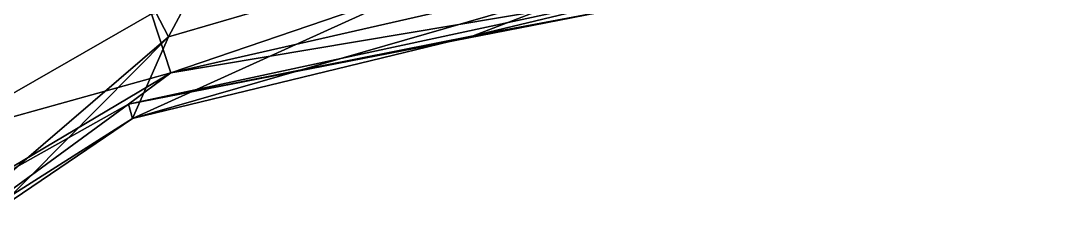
# Model space of a CAD drawing. Extents: x -4.1 to 4.1, y -5.2 to 11.9.
# Drawn here: x 1.356 to 2.247, y -0.943 to -0.76 of the extents above; entities that cross this region are included whole.
import ezdxf

# ---------------------------------------------------------------- set-up
doc = ezdxf.new("R2010")
doc.units = 0
doc.layers.add('HUMPBACK$LWO', color=1, linetype='CONTINUOUS')

msp = doc.modelspace()

# ---------------------------------------------------------------- linework, layer by layer
at = {"layer": 'HUMPBACK$LWO'}
for points in [[(1.38085, -0.57374, -0.31635), (1.31989, -0.44749, -0.09873), (1.28952, -0.9415, -0.27592)], [(1.28952, -0.9415, -0.27592), (1.48453, -0.77377, -0.41247), (1.38085, -0.57374, -0.31635)], [(1.48453, -0.77377, -0.41247), (1.57685, -0.60107, -0.45013), (1.38085, -0.57374, -0.31635)], [(1.48453, -0.77377, -0.41247), (1.83423, -0.67161, -0.51854), (1.57685, -0.60107, -0.45013)], [(1.74879, -0.77287, -0.57084), (2.24723, -0.65324, -0.6531), (1.88875, -0.71897, -0.55179)], [(1.74879, -0.77287, -0.57084), (1.87994, -0.74844, -0.61023), (2.24723, -0.65324, -0.6531)], [(1.88875, -0.71897, -0.55179), (1.83423, -0.67161, -0.51854), (1.45339, -0.84463, -0.48875)], [(1.45339, -0.84463, -0.48875), (1.83423, -0.67161, -0.51854), (1.48453, -0.77377, -0.41247)], [(1.21871, -0.71355, -0.63658), (1.47003, -0.75388, -0.66048), (1.28093, -0.8623, -0.57202)], [(1.74879, -0.77287, -0.57084), (1.88875, -0.71897, -0.55179), (1.45339, -0.84463, -0.48875)], [(1.47003, -0.75388, -0.66048), (1.71314, -0.72741, -0.68413), (1.4868, -0.80525, -0.61294)], [(1.85135, -0.7217, -0.69006), (1.89462, -0.73633, -0.65957), (1.4868, -0.80525, -0.61294)], [(1.71314, -0.72741, -0.68413), (1.85135, -0.7217, -0.69006), (1.4868, -0.80525, -0.61294)], [(1.4868, -0.80525, -0.61294), (1.89462, -0.73633, -0.65957), (1.45001, -0.83222, -0.55833)], [(1.89462, -0.73633, -0.65957), (1.87994, -0.74844, -0.61023), (1.45001, -0.83222, -0.55833)], [(1.47003, -0.75388, -0.66048), (1.4868, -0.80525, -0.61294), (1.28093, -0.8623, -0.57202)], [(1.87994, -0.74844, -0.61023), (1.74879, -0.77287, -0.57084), (1.45001, -0.83222, -0.55833)], [(1.28952, -0.9415, -0.27592), (1.33446, -0.92552, -0.39925), (1.48453, -0.77377, -0.41247)], [(1.45339, -0.84463, -0.48875), (1.48453, -0.77377, -0.41247), (1.33446, -0.92552, -0.39925)], [(1.45001, -0.83222, -0.55833), (1.74879, -0.77287, -0.57084), (1.45339, -0.84463, -0.48875)], [(1.28453, -0.9252, -0.52872), (1.28093, -0.8623, -0.57202), (1.4868, -0.80525, -0.61294)], [(1.4868, -0.80525, -0.61294), (1.45001, -0.83222, -0.55833), (1.28453, -0.9252, -0.52872)], [(1.29902, -0.94288, -0.47548), (1.28453, -0.9252, -0.52872), (1.45001, -0.83222, -0.55833)], [(1.45001, -0.83222, -0.55833), (1.45339, -0.84463, -0.48875), (1.29902, -0.94288, -0.47548)], [(1.33446, -0.92552, -0.39925), (1.29902, -0.94288, -0.47548), (1.45339, -0.84463, -0.48875)]]:
    msp.add_3dface(points, dxfattribs=at)

doc.saveas('drawing.dxf')
